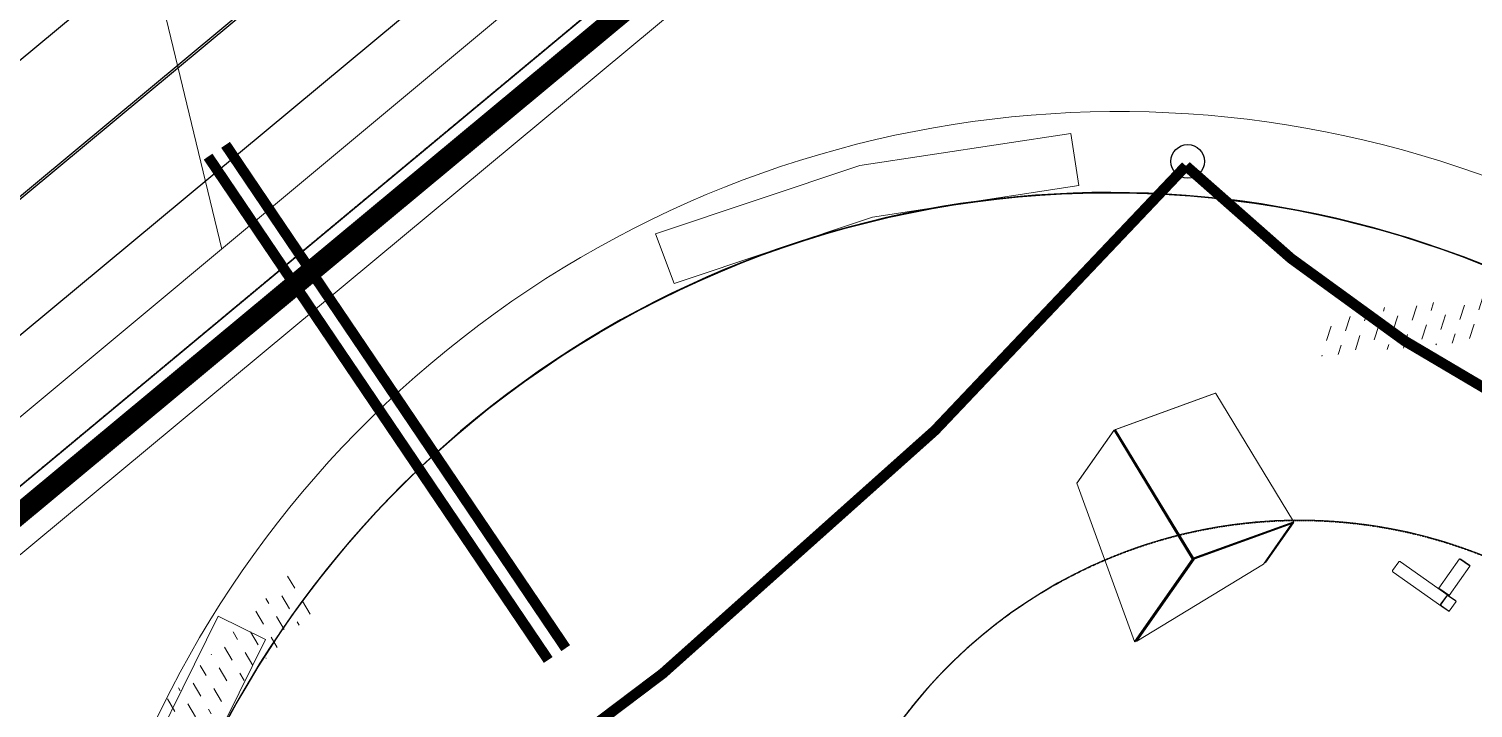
# Model space of a CAD drawing. Header units: millimetres. Extents: x 246416442 to 246896683, y 7418963194 to 7419503218.
# Drawn here: x 246851048 to 246864736, y 7419423842 to 7419430275 of the extents above; entities that cross this region are included whole.
import ezdxf
from ezdxf.lldxf.tags import DXFTag

# ---------------------------------------------------------------- set-up
doc = ezdxf.new("R2010")
doc.units = ezdxf.units.MM
for name, pattern in [('24523-00-SURVEY$0$PHANTOM', [2.5, 1.25, -0.25, 0.25, -0.25, 0.25, -0.25]), ('DASHED', [0.75, 0.5, -0.25]), ('DASHED2', [9.524999999999999, 6.35, -3.175]), ('HIDDEN', [9.524999999999999, 6.35, -3.175])]:
    doc.linetypes.add(name, pattern=pattern)
for name, color, linetype in [('L-EDGE-CONCRETE', 1, 'CONCRETE_EDGE_SHORT'), ('L-Hatch Boundary', 1, 'Continuous'), ('L-HS-CONCRETE PATH', 2, 'Continuous'), ('L-ROOT BARRIER', 94, '24523-00-SURVEY$0$PHANTOM'), ('L-ST-SHADE-SAIL', 5, 'DASHED2'), ('L-X-E-PLAY', 9, 'Continuous'), ('L-X-E-PLAY (FallZone)', 252, 'HIDDEN'), ('L-X-E-PLAY (FreeSpace)', 5, 'Continuous'), ('L-X-E-PRKR', 8, 'Continuous')]:
    doc.layers.add(name, color=color, linetype=linetype)
for name, color, linetype, lineweight in [('L-H-SS-P. SOFTFALL SAND', 251, 'Continuous', 5), ('L-SUB-SOIL DRAINAGE', 170, 'SUBSOIL', 20), ('L-W-SS', 7, 'Continuous', 5)]:
    doc.layers.add(name, color=color, linetype=linetype, lineweight=lineweight)
doc.styles.get("Standard").update_dxf_attribs({"font": 'arial.ttf'})
doc.linetypes.add('CONCRETE_EDGE_SHORT', pattern='A,0.5,-0.2,["CE",Standard,S=0.1,R=0,X=-0.05,Y=-0.05],-0.2', length=0.9)
tags = doc.linetypes.add('SUBSOIL', pattern='A,12.7,-5.08,["SSD",Standard,S=2.54,R=0,X=-2.54,Y=-1.27],-6.35', length=24.13).pattern_tags.tags
tags[6] = DXFTag(74, 10)

# ---------------------------------------------------------------- blocks, each defined once
blk = doc.blocks.new('Double Skyrider - Moduplay')
at = {"layer": 'L-X-E-PLAY', "lineweight": 25}
for p, q in [((-133358.028547287, -683041.3253164291), (-152603.5167684555, -683041.3253164291)), ((-152603.5167684555, -683061.3253154755), (-133358.028547287, -683061.3253164291))]:
    blk.add_line(p, q, dxfattribs=at)
at = {"layer": 'L-X-E-PLAY (FallZone)', "lineweight": 25, "ltscale": 0.15}
blk.add_line((-131906.8600120544, -680951.3253154755), (-152431.2937984467, -680951.3253154755), dxfattribs=at)
at = {"layer": 'L-X-E-PLAY (FreeSpace)', "color": 253, "lineweight": 25}
for p, q in [((-129536.8600120544, -682051.3253154755), (-151281.2937984467, -682051.3253154755)), ((-151281.2937984467, -684051.3253154755), (-129536.8600120544, -684051.3253154755))]:
    blk.add_line(p, q, dxfattribs=at)

msp = doc.modelspace()

# ---------------------------------------------------------------- hatches: boundary and pattern name
at = {"layer": 'L-H-SS-P. SOFTFALL SAND', "transparency": 33554687}
h = msp.add_hatch(dxfattribs=at)
h.set_pattern_fill('DASH', color=8, scale=44.99999999999999, angle=-107.5666521699443)
h.set_pattern_definition([(252.4333478300557, (-6752030114.378649, 9893972283.527939), (93.09041198508625, -179.3340638207), [142.875, -142.875])])
h.paths.add_polyline_path([(246856987.0429375, 7419428335.540373), (246858923.7737779, 7419428979.999287), (246860923.1867702, 7419429285.856458), (246860998.6596007, 7419428791.638551), (246859042.7450435, 7419428492.821859), (246857165.0530177, 7419427864.557944)])
h = msp.add_hatch(dxfattribs=at)
h.set_pattern_fill('DASH', color=8, scale=45, angle=-59.48443095549504)
h.set_pattern_definition([(300.515569044505, (-6270168718.552538, 3864671724.954469), (195.6335497559771, -50.5375648391928), [142.8749999999999, -142.8749999999999])])
h.paths.add_polyline_path([(246851373.0964796, 7419420960.280289), (246851946.241079, 7419422899.904665), (246852841.0368381, 7419424711.434084), (246853289.8351044, 7419424490.226306), (246852413.9358723, 7419422718.898872), (246851852.691477, 7419420818.231833)])

# ---------------------------------------------------------------- linework, layer by layer
at = {"layer": 'L-EDGE-CONCRETE', "ltscale": 25, "const_width": 200, "flags": 128}
msp.add_lwpolyline([(246850535.1271151, 7419425329.663468), (246863685.1978801, 7419436258.180534, 0.9210687792509741), (246861051.9815925, 7419442579.971408, -0.3158115655859734), (246860601.9483493, 7419442760.198992, 0.2591926371930343), (246858414.382129, 7419444026.360677, 0.09206684147551841), (246858303.9485028, 7419445345.246309)], format="xyb", dxfattribs=at)
at = {"layer": 'L-Hatch Boundary'}
msp.add_lwpolyline([(246856530.2596169, 7419439584.373549, -0.1161020769201849), (246854007.5483306, 7419438471.905185, -0.4012095118767105), (246848141.2847094, 7419434109.859846, 0.4820848517612211), (246843379.6523888, 7419442271.04052, -0.3575593200685778), (246836655.8908747, 7419437362.589797, 0.5526939407496128), (246844198.8620978, 7419430552.761336), (246844572.2692795, 7419429841.980785, -0.4080525132396798), (246847353.3482402, 7419429535.478914), (246849887.9160649, 7419426440.97312, -0.1435108334979903), (246850325.0658336, 7419425415.14064), (246863655.627978, 7419436493.657134, -0.4602219846308759), (246859062.1365575, 7419438552.345441, 0.3615360944779131), (246858637.1919478, 7419438837.205409, -0.2257581659135368)], format="xyb", close=True, dxfattribs=at)
at = {"layer": 'L-Hatch Boundary', "flags": 128}
msp.add_lwpolyline([(246835860.8255138, 7419424775.636637, -0.00026893096226959), (246835856.0236766, 7419424761.362536), (246846358.7389526, 7419411938.382242, -0.3587103883530858), (246852256.7870139, 7419416287.552893, -1.730144086328078), (246868366.8458025, 7419412873.386458, 0.2587574071067763), (246866446.1491839, 7419413436.836521, 0.137355189572404), (246866072.7703793, 7419415590.978243, 0.2279603450762635), (246866302.2829585, 7419417492.086154, 1.29868997571395), (246858602.2652511, 7419422315.740818, 0.7130758706199597), (246854528.1806087, 7419416215.259482, -0.4613192070367376), (246853810.7955325, 7419414199.075903, 0.4208991324602824), (246850456.0978059, 7419406470.316325, 0.4470911781038937), (246837066.8789112, 7419394612.727961, 0.06004239563658273), (246832898.3474426, 7419396262.69523, 0.1843642976399611), (246835510.415379, 7419402898.114057, 0.864723011418582), (246835661.9798703, 7419414771.50011, -0.1413632394887962), (246832434.8981944, 7419419279.167025, 0.001038629012272416), (246835860.6641361, 7419424775.156093, -3.293341026812488e-06)], format="xyb", close=True, dxfattribs=at)
at = {"layer": 'L-Hatch Boundary', "linetype": 'DASHED', "lineweight": 35, "ltscale": 5, "flags": 128}
msp.add_lwpolyline([(246858601.3820736, 7419422316.01375, 1.122556772073521), (246857515.6088364, 7419414686.284602, 0.1271284229068637), (246858660.7404011, 7419413752.82357, 0.5080362364834766), (246862479.9735716, 7419409800.696724, 0.1611449150227932), (246867998.8185023, 7419412489.422698, 0.2175407351355874), (246866449.5902146, 7419413470.360067, 0.1413211911890914), (246866073.3291888, 7419415591.872015, 0.227261067574459), (246866301.7184104, 7419417491.582952, 1.298308291214102)], format="xyb", close=True, dxfattribs=at)
at = {"layer": 'L-HS-CONCRETE PATH', "ltscale": 0.1}
msp.add_arc((246861291.03662, 7419419225.715616), 9500, 278.4309274297012, 198.011167715318, dxfattribs=at)
at = {"layer": 'L-ROOT BARRIER', "ltscale": 7.5, "const_width": 100}
for points in [[(246852911.9224921, 7419429177.452772), (246856135.6360891, 7419424409.798549)], [(246852746.242198, 7419429065.425811), (246855969.955795, 7419424297.771587)]]:
    msp.add_lwpolyline(points, dxfattribs=at)
at = {"layer": 'L-ST-SHADE-SAIL', "ltscale": 0.5, "const_width": 100, "flags": 128}
msp.add_lwpolyline([(246854023.1284484, 7419415452.922352, -0.2957055226088707), (246863268.4559969, 7419409461.20745, -0.2535089374003686), (246870425.9006917, 7419415826.718969, -0.1238645034154665), (246868963.2407594, 7419425306.196108, -0.1425896620422257), (246862014.4586825, 7419428978.078971, -0.08264938362251469), (246851376.9269351, 7419420242.567078, -0.2568411921061561), (246854014.7961495, 7419415437.489211, 1.000758102047218)], format="xyb", dxfattribs=at)
at = {"layer": 'L-ST-SHADE-SAIL', "linetype": 'ByBlock', "ltscale": 0.1}
msp.add_circle((246862030.7354746, 7419429020.974835), 158.7522358904296, dxfattribs=at)
at = {"layer": 'L-SUB-SOIL DRAINAGE', "ltscale": 0.75, "flags": 128}
msp.add_lwpolyline([(246836375.7969693, 7419368838.041028, 0.04985917080590942), (246836452.6818834, 7419367264.984179, 1.020543055339767), (246838457.4287019, 7419363126.484995, 0.5074231102076879), (246850958.7133738, 7419364620.573515, 0.3478304643940845), (246860630.0767363, 7419364184.951909, 0.9531603774166767), (246871514.1770402, 7419375336.204144, 0.5460886472656395), (246865357.2877067, 7419391536.99354), (246864331.6185389, 7419392202.48903, 0.1509907225446236), (246858079.5622589, 7419390951.141045, -0.5358830468658977), (246847993.2713346, 7419386178.816407, -0.9848573016668297), (246841094.2525728, 7419392263.538063, 0.04832288660498171), (246837369.443027, 7419394790.327875, -0.7820410621184928), (246859516.7963909, 7419399812.11274, 0.3266570391494854), (246863339.197604, 7419409468.265597, 2.547693542450572), (246851636.569464, 7419416690.120594, 0.258507723310094), (246846203.9327226, 7419412601.532788), (246842481.3988946, 7419417148.460249), (246849924.6340633, 7419423239.513418, 0.2268938877183718), (246850840.5851329, 7419425193.441346), (246863936.9011862, 7419436077.28494, 0.9379027996229639), (246860987.8195177, 7419443087.018169, 0.1613897054766007), (246859063.4241424, 7419444536.067605, 0.543513357239301), (246850931.815313, 7419449690.942525, 0.9652458462860443), (246840526.0201821, 7419449656.864821, 0.6864254801803804), (246830418.5827506, 7419442236.638107), (246830214.5086669, 7419441333.634658, 0.06956143886909545), (246826929.0829651, 7419442860.918135), (246826948.486602, 7419447931.459075)], format="xyb", dxfattribs=at)
msp.add_lwpolyline([(246837090.9176451, 7419436851.985136, 0.5268135576252255), (246844048.5977121, 7419431030.162235, -0.2841046898833311), (246847720.5174007, 7419430172.278937), (246850785.1091305, 7419426448.439413), (246861144.5422327, 7419435080.483315), (246859457.3501899, 7419436851.81946), (246858463.1196735, 7419438062.612054), (246856532.8532501, 7419438776.283994, -0.08318329946904751), (246854468.8925181, 7419438035.58564, -0.4316669132496546), (246847348.4481656, 7419433714.017349, 0.5023299702019237), (246843719.7614126, 7419441701.496258, -0.3225854778974704)], format="xyb", close=True, dxfattribs=at)
msp.add_lwpolyline([(246851445.1713144, 7419434118.456207), (246852875.8407012, 7419428190.550833)], dxfattribs=at)
at = {"layer": 'L-W-SS', "ltscale": 0.5}
for points in [[(246856987.0429375, 7419428335.540373), (246858923.7737779, 7419428979.999287), (246860923.1867706, 7419429285.856458), (246860998.6596007, 7419428791.638551), (246859042.7450435, 7419428492.821859), (246857165.0530177, 7419427864.557944), (246856987.0429375, 7419428335.540373)], [(246851373.0964796, 7419420960.280289), (246851946.241079, 7419422899.904665), (246852841.0368377, 7419424711.434083), (246853289.8351044, 7419424490.226306), (246852413.9358723, 7419422718.898872), (246851852.691477, 7419420818.231833), (246851373.0964796, 7419420960.280289)]]:
    msp.add_lwpolyline(points, dxfattribs=at)
at = {"layer": 'L-X-E-PRKR', "color": 1, "linetype": 'Continuous', "lineweight": 13}
for p, q in [((246861345.8614993, 7419426481.366545), (246862291.3541436, 7419426825.094423)), ((246862293.8932318, 7419426824.145441), (246861348.4005876, 7419426480.417562)), ((246863033.2716818, 7419425609.927879), (246862296.4739474, 7419426823.090345)), ((246862297.8059327, 7419426822.456685), (246863034.6036671, 7419425609.294218)), ((246861331.4612357, 7419426470.793328), (246860981.1374513, 7419425971.029642)), ((246860983.1360679, 7419425975.918169), (246861332.357352, 7419426474.109053)), ((246861333.1281524, 7419426474.726187), (246861340.2789371, 7419426477.325809)), ((246862071.9350004, 7419425253.732628), (246861333.1539612, 7419426470.160673)), ((246861336.5891657, 7419426472.527415), (246862075.3702049, 7419425256.09937)), ((246861344.2463545, 7419426480.154572), (246861341.0915257, 7419426475.653968)), ((246861341.2131434, 7419426471.339732), (246862078.0108778, 7419425258.177266)), ((246862081.1657066, 7419425262.677871), (246861344.3679722, 7419426475.840337)), ((246861347.8031767, 7419426478.207079), (246862084.6009111, 7419425265.044613)), ((246860981.1374513, 7419425971.029642), (246860983.1360679, 7419425975.918169)), ((246860981.1374513, 7419425971.029642), (246861526.0977974, 7419424472.006633)), ((246862084.4626669, 7419425255.539527), (246863029.9553112, 7419425599.267406)), ((246862087.1816267, 7419425263.989517), (246863032.674271, 7419425607.717396)), ((246863033.11014, 7419425603.76801), (246862087.6174957, 7419425260.040132)), ((246862092.3480261, 7419425255.295006), (246863014.0047213, 7419425590.357475)), ((246863014.4405903, 7419425586.40809), (246862092.7838951, 7419425251.34562)), ((246862747.6242514, 7419425204.084939), (246863015.3285805, 7419425585.985649)), ((246863025.5619556, 7419425594.689174), (246862762.2959657, 7419425219.120094)), ((246862771.5747094, 7419425224.755413), (246863032.7127403, 7419425597.288796)), ((246863016.5256092, 7419425590.452635), (246863014.5692233, 7419425593.67389)), ((246863015.4600289, 7419425586.238146), (246863016.5533178, 7419425589.932614)), ((246863016.0463522, 7419425588.219463), (246863021.6825168, 7419425596.259884)), ((246863034.7252848, 7419425604.979982), (246863031.570456, 7419425600.479378)), ((246863033.7811753, 7419425601.010924), (246863033.143537, 7419425598.304804)), ((246861526.0977974, 7419424472.006633), (246862072.2255797, 7419425251.099704)), ((246862076.0966532, 7419425249.517061), (246861530.2850098, 7419424470.874986)), ((246861539.5637534, 7419424476.510305), (246862083.2474379, 7419425252.116684)), ((246861543.3861998, 7419424476.38202), (246862086.6226852, 7419425251.350435)), ((246862090.4937587, 7419425249.767792), (246861547.5734122, 7419424475.250374)), ((246861547.5734122, 7419424475.250374), (246862747.6242514, 7419425204.084939)), ((246862084.2271721, 7419425255.462367), (246862083.6782346, 7419425253.132691)), ((246862762.2959657, 7419425219.120094), (246862758.82176, 7419425220.059042)), ((246862762.2959657, 7419425219.120094), (246862771.5747094, 7419425224.755413)), ((246864030.6757804, 7419425227.538512), (246863973.049583, 7419425145.812009)), ((246864509.4291834, 7419424902.2005), (246864047.2581721, 7419425228.08203)), ((246864412.0400855, 7419424976.988521), (246864607.9691567, 7419425254.858632)), ((246864510.1118897, 7419424907.837084), (246864706.0409609, 7419425185.707195)), ((246864607.9691567, 7419425254.858632), (246864616.1418071, 7419425249.096013)), ((246864610.4209518, 7419425253.129847), (246864613.3022617, 7419425257.216171)), ((246864619.0231169, 7419425253.182338), (246864613.3022617, 7419425257.216171)), ((246864697.8683106, 7419425191.469815), (246864616.1418071, 7419425249.096013)), ((246864700.7496204, 7419425195.556141), (246864619.0231169, 7419425253.182338)), ((246864697.8683106, 7419425191.469815), (246864706.0409609, 7419425185.707195)), ((246864706.4704757, 7419425191.522306), (246864700.7496204, 7419425195.556141)), ((246864706.4704757, 7419425191.522306), (246864703.5891658, 7419425187.435982)), ((246864440.2777465, 7419424804.128696), (246863978.1067352, 7419425130.010225)), ((246864411.6105708, 7419424971.173409), (246864414.4918806, 7419424975.259735)), ((246864412.0400855, 7419424976.988521), (246864420.2127359, 7419424971.225901)), ((246864501.9392394, 7419424913.599704), (246864420.2127359, 7419424971.225901)), ((246864485.7562874, 7419424906.65657), (246864428.1300899, 7419424824.930067)), ((246864429.9947238, 7419424823.615294), (246864487.6209212, 7419424905.341798)), ((246864486.4792965, 7419424902.475989), (246864432.310671, 7419424825.653076)), ((246864567.4302995, 7419424857.632538), (246864500.4145666, 7419424904.88602)), ((246864501.9392394, 7419424913.599704), (246864510.1118897, 7419424907.837084)), ((246864507.6600946, 7419424909.565869), (246864504.7787847, 7419424905.479545)), ((246864509.4291834, 7419424902.2005), (246864507.7003975, 7419424899.748706)), ((246864569.1590854, 7419424860.084332), (246864509.4291834, 7419424902.2005)), ((246864501.7364344, 7419424764.464324), (246864434.7207016, 7419424811.717806)), ((246864442.0065324, 7419424806.580491), (246864440.2777465, 7419424804.128696)), ((246864440.2777465, 7419424804.128696), (246864500.0076485, 7419424762.012528)), ((246864500.0076485, 7419424762.012528), (246864501.5118032, 7419424760.951934)), ((246864501.5118032, 7419424760.951934), (246864503.8070658, 7419424759.333521)), ((246864501.7364344, 7419424764.464324), (246864509.9090848, 7419424758.701704)), ((246864503.8070658, 7419424759.333521), (246864504.0939737, 7419424759.131219)), ((246864505.8227596, 7419424761.583014), (246864504.0939737, 7419424759.131219)), ((246864509.9090848, 7419424758.701704), (246864575.6029498, 7419424851.869918)), ((246864567.4302995, 7419424857.632538), (246864575.6029498, 7419424851.869918)), ((246864570.6632401, 7419424859.023738), (246864569.1590854, 7419424860.084332)), ((246864572.9585027, 7419424857.405325), (246864570.6632401, 7419424859.023738)), ((246864573.2454106, 7419424857.203023), (246864571.5166247, 7419424854.751228)), ((246864573.2454106, 7419424857.203023), (246864572.9585027, 7419424857.405325)), ((246861530.2850098, 7419424470.874986), (246861526.0977974, 7419424472.006633)), ((246861530.2850098, 7419424470.874986), (246861539.5637534, 7419424476.510305)), ((246861542.0500911, 7419424480.057256), (246861543.3861998, 7419424476.38202)), ((246861547.5734122, 7419424475.250374), (246861543.3861998, 7419424476.38202))]:
    msp.add_line(p, q, dxfattribs=at)
for centre, radius, start, end in [((246864494.6519469, 7419424896.713369), 9.999999999999943, 54.81195902239681, 144.8119642112758), ((246864440.4833213, 7419424819.890456), 10.00000000000001, 144.8119642112758, 234.8119590223967)]:
    msp.add_arc(centre, radius, start, end, dxfattribs=at)
at = {"layer": 'L-X-E-PRKR', "color": 1, "linetype": 'Continuous', "lineweight": 13, "extrusion": (-8.099431375308931e-17, 2.227911458890107e-16, -0.9999999999999998)}
msp.add_ellipse((246862293.8332746, 7419426821.01245), major_axis=(4.094275873383181, -2.870000883732741), ratio=0.7918692730118252, start_param=-2.635448867900326, end_param=-1.064652541105234, dxfattribs=at)
at = {"layer": 'L-X-E-PRKR', "color": 1, "linetype": 'Continuous', "lineweight": 13}
for centre, major_axis, ratio, start_param, end_param in [((246862294.8848842, 7419426822.512651), (-1.637710349353912, 1.14800035349295), 0.7918692730117386, -2.076940112484855, -0.506143785689753), ((246861332.4528881, 7419426469.160539), (-0.6833322629511793, 1.879642790109561), 0.5341225688722712, -1.213003830135971, 0.3577924966587642), ((246861345.1858015, 7419426472.783967), (-4.094275873383673, 2.870000883732519), 0.7918692730117749, -2.220446049250313e-14, 1.064652541105229), ((246861341.9872677, 7419426472.626702), (-1.70833065737855, 4.699106975273046), 0.5341225688722406, -0.6124787957457061, -1.053601650369274e-13), ((246861349.39224, 7419426478.784773), (-1.637710349353816, 1.14800035349328), 0.7918692730117942, -0.506143785689547, 1.064652541105202), ((246863013.7395172, 7419425585.407955), (1.709428238159328, 1.038198005480728), 0.2960677893338634, -0.5934119456780476, 0.9773843811168161), ((246863027.4761802, 7419425603.349379), (4.094275873384206, -2.870000883735119), 0.7918692730118193, -0.5061437856893143, 2.605693438795242e-13), ((246863031.6826186, 7419425609.350185), (1.637710349353849, -1.148000353492284), 0.7918692730117701, -0.5061437856900959, 1.064652541105038), ((246863030.2336093, 7419425601.37077), (1.708330657377761, -4.699106975273517), 0.5341225688722507, 0.3577924966588961, 1.552459191200489), ((246862071.2339273, 7419425252.732493), (0.6833322629511758, -1.879642790109582), 0.534122568872269, 0.3577924966591824, 1.92858882345375), ((246862081.9835359, 7419425259.621501), (4.094275873384195, -2.870000883731968), 0.7918692730118017, -2.076940112484767, -0.5061437856897764), ((246862080.7683069, 7419425256.198657), (1.708330657378213, -4.699106975273369), 0.534122568872313, 0.3577924966588554, 1.200626240821581), ((246862086.1899743, 7419425265.622307), (1.637710349353645, -1.148000353493068), 0.7918692730116613, -2.07694011248458, -0.506143785689662), ((246862092.082822, 7419425250.345486), (-1.709428238159551, -1.038198005480747), 0.2960677893340207, -2.16420827247333, -0.5934119456784475)]:
    msp.add_ellipse(centre, major_axis=major_axis, ratio=ratio, start_param=start_param, end_param=end_param, dxfattribs=at)
at = {"layer": 'L-X-E-PRKR', "color": 1, "linetype": 'Continuous', "lineweight": 13, "extrusion": (-7.21310267457316e-17, 2.281741427809178e-16, -1)}
msp.add_ellipse((246861334.836483, 7419426470.02708), major_axis=(-1.708330657377991, 4.69910697527372), ratio=0.5341225688722663, start_param=-0.3577924966587656, end_param=1.213003830135999, dxfattribs=at)
at = {"layer": 'L-X-E-PRKR', "color": 1, "linetype": 'Continuous', "lineweight": 13, "extrusion": (-8.09943137530735e-17, 2.227911458890009e-16, -1)}
msp.add_ellipse((246861348.3406304, 7419426477.284572), major_axis=(-4.094275873384117, 2.870000883732269), ratio=0.791869273011805, start_param=-1.064652541105165, end_param=0.5061437856897308, dxfattribs=at)
at = {"layer": 'L-X-E-PRKR', "color": 1, "linetype": 'Continuous', "lineweight": 13, "extrusion": (-8.665165297994422e-17, 2.383527949805617e-16, -1)}
msp.add_ellipse((246863012.2520386, 7419425587.85714), major_axis=(4.273570595397542, 2.595495013700966), ratio=0.2960677893338833, start_param=-0.9773843811169085, end_param=0.3151556375521987, dxfattribs=at)
at = {"layer": 'L-X-E-PRKR', "color": 1, "linetype": 'Continuous', "lineweight": 13, "extrusion": (-7.946240466355847e-17, 2.255708814316751e-16, -1)}
msp.add_ellipse((246863023.0828246, 7419425598.771148), major_axis=(1.708330657377493, -4.699106975274359), ratio=0.5341225688722193, start_param=-1.184953235102451, end_param=-0.3577924966589813, dxfattribs=at)
at = {"layer": 'L-X-E-PRKR', "color": 1, "linetype": 'Continuous', "lineweight": 13, "extrusion": (-8.099431375305632e-17, 2.227911458889897e-16, -1)}
msp.add_ellipse((246863030.631009, 7419425607.849983), major_axis=(4.094275873384114, -2.870000883732841), ratio=0.7918692730117873, start_param=-1.06465254110521, end_param=0.5061437856896132, dxfattribs=at)
at = {"layer": 'L-X-E-PRKR', "color": 1, "linetype": 'Continuous', "lineweight": 13, "extrusion": (4.55115249726705e-19, 2.594200913681416e-16, -1)}
msp.add_ellipse((246863032.6172042, 7419425602.237311), major_axis=(0.6833322629513815, -1.879642790109516), ratio=0.5341225688726177, start_param=-1.841630956074188, end_param=-0.6838646524011291, dxfattribs=at)
at = {"layer": 'L-X-E-PRKR', "color": 1, "linetype": 'Continuous', "lineweight": 13, "extrusion": (-7.213102674578016e-17, 2.281741427809371e-16, -1)}
msp.add_ellipse((246862073.6175222, 7419425253.599034), major_axis=(1.708330657377709, -4.69910697527306), ratio=0.5341225688722419, start_param=-1.928588823453758, end_param=-0.3577924966588051, dxfattribs=at)
at = {"layer": 'L-X-E-PRKR', "color": 1, "linetype": 'Continuous', "lineweight": 13, "extrusion": (-8.099431375307128e-17, 2.227911458890095e-16, -1)}
msp.add_ellipse((246862085.1383647, 7419425264.122106), major_axis=(-4.09427587338377, 2.870000883732602), ratio=0.7918692730117782, start_param=-2.635448867900213, end_param=-1.064652541105265, dxfattribs=at)
at = {"layer": 'L-X-E-PRKR', "color": 1, "linetype": 'Continuous', "lineweight": 13, "extrusion": (-8.665165297990692e-17, 2.383527949804998e-16, -0.9999999999999998)}
msp.add_ellipse((246862090.5953434, 7419425252.79467), major_axis=(4.273570595398532, 2.595495013701391), ratio=0.2960677893338788, start_param=-2.548180707912477, end_param=-0.9773843811176923, dxfattribs=at)
at = {"layer": 'L-X-E-PRKR', "color": 1, "linetype": 'Continuous', "lineweight": 13}
for points, knots in [([(246864047.2581721, 7419425228.08203), (246864046.643439, 7419425228.515485), (246864046.0071696, 7419425228.905315), (246864044.6931623, 7419425229.598682), (246864044.0152149, 7419425229.902478), (246864042.964749, 7419425230.289198), (246864042.6089865, 7419425230.406507), (246864041.8854095, 7419425230.616208), (246864041.5165225, 7419425230.708752), (246864040.4070975, 7419425230.942349), (246864039.6594158, 7419425231.041569), (246864038.5241153, 7419425231.093348), (246864038.1433793, 7419425231.094302), (246864037.3768651, 7419425231.058987), (246864036.9919327, 7419425231.022545), (246864035.852834, 7419425230.854575), (246864035.1065808, 7419425230.665697), (246864034.0119079, 7419425230.237102), (246864033.6555718, 7419425230.071024), (246864032.9722505, 7419425229.692673), (246864032.6435965, 7419425229.479953), (246864032.0140833, 7419425229.003819), (246864031.7120851, 7419425228.739736), (246864031.1599633, 7419425228.171021), (246864030.9119317, 7419425227.860715), (246864030.6757804, 7419425227.538512)], [1.734723475976807e-17, 1.734723475976807e-17, 1.734723475976807e-17, 1.734723475976807e-17, 0.002346542647265467, 0.002346542647265467, 0.004693085294530917, 0.004693085294530917, 0.005866356618163643, 0.005866356618163643, 0.00703962794179637, 0.00703962794179637, 0.009386170589061838, 0.009386170589061838, 0.01055944191269457, 0.01055944191269457, 0.01173271323632731, 0.01173271323632731, 0.01407925588359278, 0.01407925588359278, 0.01525252720722553, 0.01525252720722553, 0.01642579853085828, 0.01642579853085828, 0.01759906985449102, 0.01759906985449102, 0.01877234117812377, 0.01877234117812377, 0.01877234117812377, 0.01877234117812377]), ([(246863973.049583, 7419425145.812009), (246863972.8256051, 7419425145.48166), (246863972.6174015, 7419425145.144921), (246863972.2693618, 7419425144.439548), (246863972.1240964, 7419425144.073696), (246863971.8849514, 7419425143.318742), (246863971.7933847, 7419425142.93299), (246863971.6657102, 7419425142.161648), (246863971.6289687, 7419425141.773569), (246863971.6040387, 7419425140.993263), (246863971.6162098, 7419425140.600975), (246863971.6834971, 7419425139.832017), (246863971.7384885, 7419425139.45269), (246863971.8867381, 7419425138.703203), (246863971.9800333, 7419425138.333048), (246863972.2024562, 7419425137.601168), (246863972.3321801, 7419425137.238498), (246863972.7628996, 7419425136.182069), (246863973.1065168, 7419425135.512819), (246863973.6933033, 7419425134.553301), (246863973.9009411, 7419425134.240934), (246863974.3394008, 7419425133.630501), (246863974.5710141, 7419425133.331536), (246863975.2938456, 7419425132.462846), (246863975.8110049, 7419425131.922425), (246863976.9100108, 7419425130.912822), (246863977.4921903, 7419425130.443547), (246863978.1067352, 7419425130.010225)], [0, 0, 0, 0, 0.001181379717813716, 0.001181379717813716, 0.002362759435627432, 0.002362759435627432, 0.003544139153441149, 0.003544139153441149, 0.004725518871254865, 0.004725518871254865, 0.00590689858906858, 0.00590689858906858, 0.007088278306882297, 0.007088278306882297, 0.008269658024696014, 0.008269658024696014, 0.00945103774250973, 0.00945103774250973, 0.01181379717813714, 0.01181379717813714, 0.01299517689595085, 0.01299517689595085, 0.01417655661376455, 0.01417655661376455, 0.01653931604939197, 0.01653931604939197, 0.01890207548501938, 0.01890207548501938, 0.01890207548501938, 0.01890207548501938]), ([(246864487.6209212, 7419424905.341798), (246864487.7782471, 7419424905.507159), (246864487.9472506, 7419424905.658942), (246864488.3450435, 7419424905.886016), (246864488.5607092, 7419424905.954276), (246864489.003936, 7419424906.038157), (246864489.2278171, 7419424906.05471), (246864489.6711176, 7419424906.061025), (246864489.8921276, 7419424906.050362), (246864490.3428603, 7419424906.010111), (246864490.572607, 7419424905.97974), (246864490.8008076, 7419424905.94206)], [2.775557561562891e-17, 2.775557561562891e-17, 2.775557561562891e-17, 2.775557561562891e-17, 0.0006806546710205914, 0.0006806546710205914, 0.001361309342041155, 0.001361309342041155, 0.002041964013061719, 0.002041964013061719, 0.002722618684082282, 0.002722618684082282, 0.003432571566367848, 0.003432571566367848, 0.003432571566367848, 0.003432571566367848]), ([(246864430.4972658, 7419424820.418372), (246864430.3819822, 7419424820.626298), (246864430.2736964, 7419424820.837977), (246864430.0829069, 7419424821.254996), (246864429.9988815, 7419424821.460566), (246864429.8575757, 7419424821.880545), (246864429.7997809, 7419424822.094309), (246864429.7327012, 7419424822.536372), (246864429.726089, 7419424822.759575), (246864429.8071169, 7419424823.205088), (246864429.8929617, 7419424823.413863), (246864429.9947238, 7419424823.615294)], [0.01810654468771327, 0.01810654468771327, 0.01810654468771327, 0.01810654468771327, 0.01883354946892512, 0.01883354946892512, 0.01950617623567265, 0.01950617623567265, 0.02017880300242018, 0.02017880300242018, 0.02085142976916771, 0.02085142976916771, 0.02152405653591524, 0.02152405653591524, 0.02152405653591524, 0.02152405653591524])]:
    msp.add_open_spline(points, degree=3, knots=knots, dxfattribs=at)
for points in [[(246864509.4291834, 7419424902.2005), (246864498.9375865, 7419424909.598233), (246864489.1319518, 7419424911.443997), (246864485.7562874, 7419424906.65657)], [(246864428.1300899, 7419424824.930067), (246864424.7544255, 7419424820.142639), (246864429.7861496, 7419424811.526429), (246864440.2777465, 7419424804.128696)]]:
    msp.add_rational_spline(points, [1, 0.8047378541243649, 0.8047378541243649, 1], degree=3, dxfattribs=at)

# ---------------------------------------------------------------- block references
at = {"layer": 'L-X-E-PLAY', "rotation": 219.7286644497561}
msp.add_blockref('Double Skyrider - Moduplay', (247181655.6359871, 7418815360.819743), dxfattribs=at)

doc.saveas('drawing.dxf')
